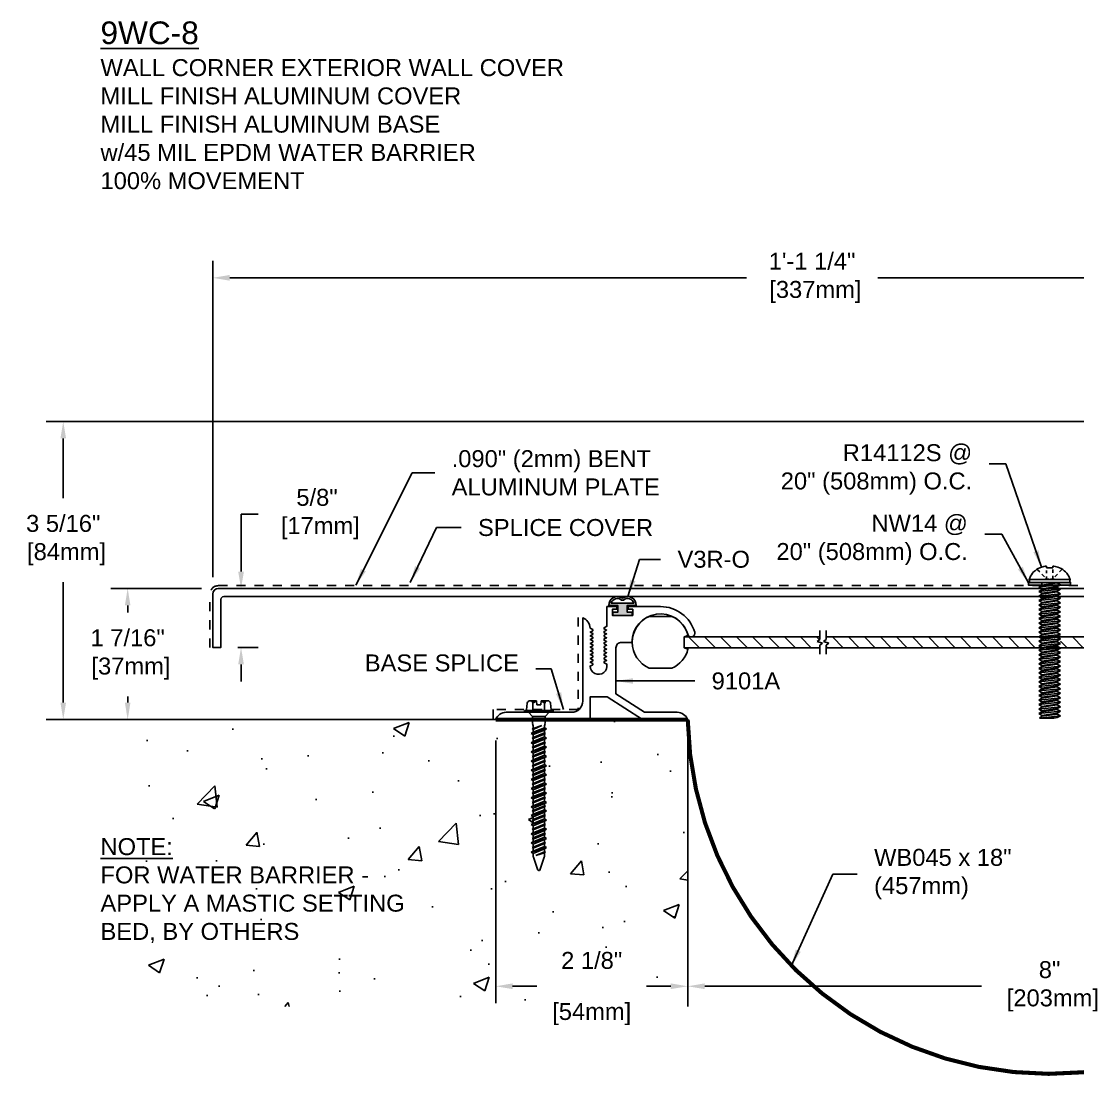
# Model space of a CAD drawing. Header units: inches. Extents: x 0.1 to 49.3, y 2.8 to 14.5.
# Drawn here: x 0.06 to 11.74, y 2.82 to 14.49 of the extents above; entities that cross this region are included whole.
import ezdxf

# ---------------------------------------------------------------- set-up
doc = ezdxf.new("R2010")
doc.units = ezdxf.units.IN
doc.header["$LTSCALE"] = 0.25
doc.header["$MEASUREMENT"] = 0
doc.linetypes.add('DASHED2', pattern=[0.375, 0.25, -0.125])
for name, color, linetype in [('ANCHORS', 4, 'Continuous'), ('CONDITIONS', 1, 'Continuous'), ('DIMENSIONS', 3, 'Continuous'), ('FILLERS', 2, 'Continuous'), ('METALS', 7, 'Continuous'), ('TEXT', 2, 'Continuous')]:
    doc.layers.add(name, color=color, linetype=linetype)
doc.styles.add('ARIAL', font='arial.ttf')
doc.dimstyles.new('ARIAL', dxfattribs={"dimtxt": 0.1875, "dimasz": 0.1875, "dimexe": 0.1875, "dimexo": 0.1875, "dimgap": 0.1875, "dimtad": 0, "dimtih": 1, "dimtoh": 1, "dimdec": 4, "dimzin": 3, "dimdsep": 46, "dimlunit": 4, "dimtxsty": 'ARIAL', "dimcen": 0.1875, "dimadec": 0, "dimazin": 0, "dimtfac": 1, "dimtdec": 4, "dimtofl": 0, "dimtmove": 0, "dimatfit": 3, "dimfxl": 0, "dimfrac": 2, "dimtolj": 1, "dimtzin": 0, "dimarcsym": 0})

# ---------------------------------------------------------------- blocks, each defined once
blk = doc.blocks.new('TH-316134')
for p, q in [((-0.097, 0.127), (-0.027, 0.127)), ((-0.023, 0.083), (-0.027, 0.127)), ((0.023, 0.083), (0.027, 0.127)), ((0.027, 0.127), (0.097, 0.127)), ((-0.157, 0.019), (0.157, 0.019)), ((-0.157, 0), (-0.157, 0.019)), ((-0.157, 0), (0.157, 0)), ((-0.135, 0.029), (-0.129, 0.1)), ((-0.115, 0), (-0.07, -0.045)), ((-0.065, 0.019), (-0.065, 0.1)), ((-0.023, 0.083), (0.023, 0.083)), ((0.064, 0.019), (0.064, 0.1)), ((0.115, 0), (0.07, -0.045)), ((0.135, 0.029), (0.129, 0.1)), ((0.157, 0.019), (0.157, 0)), ((-0.07, -0.045), (0.07, -0.045)), ((-0.07, -0.045), (-0.07, -0.112)), ((0.07, -0.045), (0.07, -0.112)), ((-0.086, -0.234), (0.086, -0.184)), ((-0.086, -0.234), (-0.062, -0.221)), ((-0.074, -0.184), (0.032, -0.147)), ((-0.074, -0.184), (-0.062, -0.177)), ((-0.074, -0.184), (-0.062, -0.19)), ((-0.069, -0.122), (-0.063, -0.148)), ((0.032, -0.147), (-0.062, -0.19)), ((-0.062, -0.177), (0.032, -0.147)), ((-0.062, -0.157), (-0.062, -0.177)), ((0.062, -0.171), (-0.062, -0.221)), ((-0.062, -0.19), (-0.062, -0.221)), ((0.062, -0.197), (-0.062, -0.247)), ((-0.062, -0.279), (0.062, -0.228)), ((0.062, -0.157), (0.062, -0.171)), ((0.086, -0.184), (0.062, -0.171)), ((0.086, -0.184), (0.062, -0.197)), ((0.062, -0.197), (0.062, -0.228)), ((0.074, -0.234), (0.062, -0.228)), ((0.069, -0.122), (0.063, -0.148)), ((-0.086, -0.234), (-0.062, -0.247)), ((-0.086, -0.336), (0.086, -0.285)), ((-0.086, -0.336), (-0.062, -0.323)), ((-0.086, -0.336), (-0.062, -0.349)), ((-0.074, -0.285), (0.074, -0.234)), ((-0.074, -0.285), (-0.062, -0.279)), ((-0.074, -0.285), (-0.062, -0.291)), ((-0.074, -0.387), (0.074, -0.336)), ((0.062, -0.241), (-0.062, -0.291)), ((-0.062, -0.247), (-0.062, -0.279)), ((0.062, -0.272), (-0.062, -0.323)), ((-0.062, -0.291), (-0.062, -0.323)), ((0.062, -0.298), (-0.062, -0.349)), ((-0.062, -0.381), (0.062, -0.33)), ((0.062, -0.342), (-0.062, -0.393)), ((-0.062, -0.349), (-0.062, -0.381)), ((0.074, -0.234), (0.062, -0.241)), ((0.062, -0.241), (0.062, -0.272)), ((0.086, -0.285), (0.062, -0.272)), ((0.086, -0.285), (0.062, -0.298)), ((0.062, -0.298), (0.062, -0.33)), ((0.074, -0.336), (0.062, -0.33)), ((0.074, -0.336), (0.062, -0.342)), ((0.062, -0.342), (0.062, -0.374)), ((-0.086, -0.437), (0.086, -0.387)), ((-0.086, -0.437), (-0.062, -0.425)), ((-0.086, -0.437), (-0.062, -0.45)), ((-0.074, -0.387), (-0.062, -0.381)), ((-0.074, -0.387), (-0.062, -0.393)), ((-0.074, -0.488), (0.074, -0.437)), ((0.062, -0.374), (-0.062, -0.425)), ((-0.062, -0.393), (-0.062, -0.425)), ((0.062, -0.4), (-0.062, -0.45)), ((-0.062, -0.482), (0.062, -0.431)), ((0.062, -0.444), (-0.062, -0.494)), ((-0.062, -0.45), (-0.062, -0.482)), ((0.086, -0.387), (0.062, -0.374)), ((0.086, -0.387), (0.062, -0.4)), ((0.062, -0.4), (0.062, -0.431)), ((0.074, -0.437), (0.062, -0.431)), ((0.074, -0.437), (0.062, -0.444)), ((0.062, -0.444), (0.062, -0.475)), ((-0.086, -0.539), (0.086, -0.488)), ((-0.086, -0.539), (-0.062, -0.526)), ((-0.086, -0.539), (-0.062, -0.552)), ((-0.074, -0.488), (-0.062, -0.482)), ((-0.074, -0.488), (-0.062, -0.494)), ((-0.074, -0.59), (0.074, -0.539)), ((-0.074, -0.59), (-0.062, -0.584)), ((0.062, -0.475), (-0.062, -0.526)), ((-0.062, -0.494), (-0.062, -0.526)), ((0.062, -0.501), (-0.062, -0.552)), ((-0.062, -0.584), (0.062, -0.533)), ((0.062, -0.545), (-0.062, -0.596)), ((-0.062, -0.552), (-0.062, -0.584)), ((0.062, -0.577), (-0.062, -0.628)), ((0.086, -0.488), (0.062, -0.475)), ((0.086, -0.488), (0.062, -0.501)), ((0.062, -0.501), (0.062, -0.533)), ((0.074, -0.539), (0.062, -0.533)), ((0.074, -0.539), (0.062, -0.545)), ((0.062, -0.545), (0.062, -0.577)), ((0.086, -0.59), (0.062, -0.577)), ((-0.086, -0.641), (0.086, -0.59)), ((-0.086, -0.641), (-0.062, -0.628)), ((-0.086, -0.641), (-0.062, -0.654)), ((-0.086, -0.742), (0.086, -0.691)), ((-0.074, -0.59), (-0.062, -0.596)), ((-0.074, -0.691), (0.074, -0.641)), ((-0.074, -0.691), (-0.062, -0.685)), ((-0.074, -0.691), (-0.062, -0.698)), ((-0.062, -0.596), (-0.062, -0.628)), ((0.062, -0.603), (-0.062, -0.654)), ((-0.062, -0.685), (0.062, -0.634)), ((0.062, -0.647), (-0.062, -0.698)), ((-0.062, -0.654), (-0.062, -0.685)), ((0.062, -0.678), (-0.062, -0.729)), ((-0.062, -0.698), (-0.062, -0.729)), ((0.086, -0.59), (0.062, -0.603)), ((0.062, -0.603), (0.062, -0.634)), ((0.074, -0.641), (0.062, -0.634)), ((0.074, -0.641), (0.062, -0.647)), ((0.062, -0.647), (0.062, -0.678)), ((0.086, -0.691), (0.062, -0.678)), ((0.086, -0.691), (0.062, -0.704)), ((-0.086, -0.742), (-0.062, -0.729)), ((-0.086, -0.742), (-0.062, -0.755)), ((-0.086, -0.844), (0.086, -0.793)), ((-0.074, -0.793), (0.074, -0.742)), ((-0.074, -0.793), (-0.062, -0.787)), ((-0.074, -0.793), (-0.062, -0.799)), ((0.062, -0.704), (-0.062, -0.755)), ((-0.062, -0.787), (0.062, -0.736)), ((0.062, -0.748), (-0.062, -0.799)), ((-0.062, -0.755), (-0.062, -0.787)), ((0.062, -0.78), (-0.062, -0.831)), ((-0.062, -0.799), (-0.062, -0.831)), ((0.062, -0.806), (-0.062, -0.857)), ((0.062, -0.704), (0.062, -0.736)), ((0.074, -0.742), (0.062, -0.736)), ((0.074, -0.742), (0.062, -0.748)), ((0.062, -0.748), (0.062, -0.78)), ((0.086, -0.793), (0.062, -0.78)), ((0.086, -0.793), (0.062, -0.806)), ((0.062, -0.806), (0.062, -0.838)), ((-0.086, -0.844), (-0.062, -0.831)), ((-0.086, -0.844), (-0.062, -0.857)), ((-0.086, -0.945), (0.086, -0.895)), ((-0.086, -0.945), (-0.062, -0.932)), ((-0.074, -0.895), (0.074, -0.844)), ((-0.074, -0.895), (-0.062, -0.888)), ((-0.074, -0.895), (-0.062, -0.901)), ((-0.062, -0.888), (0.062, -0.838)), ((0.062, -0.85), (-0.062, -0.901)), ((-0.062, -0.857), (-0.062, -0.888)), ((0.062, -0.882), (-0.062, -0.932)), ((-0.062, -0.901), (-0.062, -0.932)), ((0.062, -0.907), (-0.062, -0.958)), ((0.074, -0.844), (0.062, -0.838)), ((0.074, -0.844), (0.062, -0.85)), ((0.062, -0.85), (0.062, -0.882)), ((0.086, -0.895), (0.062, -0.882)), ((0.086, -0.895), (0.062, -0.907)), ((0.062, -0.907), (0.062, -0.939)), ((-0.086, -0.945), (-0.062, -0.958)), ((-0.086, -1.047), (0.086, -0.996)), ((-0.086, -1.047), (-0.062, -1.034)), ((-0.086, -1.047), (-0.062, -1.06)), ((-0.074, -0.996), (0.074, -0.945)), ((-0.074, -0.996), (-0.062, -0.99)), ((-0.074, -0.996), (-0.062, -1.002)), ((-0.074, -1.09), (0.074, -1.039)), ((-0.062, -0.99), (0.062, -0.939)), ((0.062, -0.951), (-0.062, -1.002)), ((-0.062, -0.958), (-0.062, -0.99)), ((0.062, -0.983), (-0.062, -1.034)), ((-0.062, -1.002), (-0.062, -1.034)), ((0.062, -1.009), (-0.062, -1.06)), ((-0.062, -1.084), (0.062, -1.033)), ((0.062, -1.045), (-0.062, -1.096)), ((0.074, -0.945), (0.062, -0.939)), ((0.074, -0.945), (0.062, -0.951)), ((0.062, -0.951), (0.062, -0.983)), ((0.086, -0.996), (0.062, -0.983)), ((0.086, -0.996), (0.062, -1.009)), ((0.062, -1.001), (0.062, -1.033)), ((0.074, -1.039), (0.062, -1.033)), ((0.074, -1.039), (0.062, -1.045)), ((0.062, -1.045), (0.062, -1.077)), ((-0.086, -1.141), (0.086, -1.09)), ((-0.086, -1.141), (-0.062, -1.128)), ((-0.086, -1.141), (-0.062, -1.154)), ((-0.074, -1.09), (-0.062, -1.084)), ((-0.074, -1.09), (-0.062, -1.096)), ((-0.074, -1.191), (0.074, -1.141)), ((-0.062, -1.052), (-0.062, -1.084)), ((0.062, -1.077), (-0.062, -1.128)), ((-0.062, -1.096), (-0.062, -1.128)), ((0.062, -1.103), (-0.062, -1.154)), ((-0.062, -1.185), (0.062, -1.134)), ((0.062, -1.147), (-0.062, -1.198)), ((-0.062, -1.154), (-0.062, -1.185)), ((0.086, -1.09), (0.062, -1.077)), ((0.086, -1.09), (0.062, -1.103)), ((0.062, -1.103), (0.062, -1.134)), ((0.074, -1.141), (0.062, -1.134)), ((0.074, -1.141), (0.062, -1.147)), ((0.062, -1.147), (0.062, -1.178)), ((-0.086, -1.242), (0.086, -1.191)), ((-0.086, -1.242), (-0.062, -1.229)), ((-0.086, -1.242), (-0.062, -1.255)), ((-0.074, -1.191), (-0.062, -1.185)), ((-0.074, -1.191), (-0.062, -1.198)), ((-0.074, -1.293), (0.074, -1.242)), ((0.062, -1.178), (-0.062, -1.229)), ((-0.062, -1.198), (-0.062, -1.229)), ((0.062, -1.204), (-0.062, -1.255)), ((-0.062, -1.287), (0.062, -1.236)), ((0.062, -1.248), (-0.062, -1.299)), ((-0.062, -1.255), (-0.062, -1.287)), ((0.062, -1.28), (-0.062, -1.331)), ((0.086, -1.191), (0.062, -1.178)), ((0.086, -1.191), (0.062, -1.204)), ((0.062, -1.204), (0.062, -1.236)), ((0.074, -1.242), (0.062, -1.236)), ((0.074, -1.242), (0.062, -1.248)), ((0.062, -1.248), (0.062, -1.28)), ((0.086, -1.293), (0.062, -1.28)), ((-0.086, -1.344), (0.086, -1.293)), ((-0.086, -1.344), (-0.062, -1.331)), ((-0.086, -1.344), (-0.062, -1.357)), ((-0.086, -1.445), (0.086, -1.395)), ((-0.074, -1.293), (-0.062, -1.287)), ((-0.074, -1.293), (-0.062, -1.299)), ((-0.074, -1.395), (0.074, -1.344)), ((-0.074, -1.395), (-0.062, -1.388)), ((-0.074, -1.395), (-0.062, -1.401)), ((-0.062, -1.299), (-0.062, -1.331)), ((0.062, -1.306), (-0.062, -1.357)), ((-0.062, -1.388), (0.062, -1.338)), ((0.062, -1.35), (-0.062, -1.401)), ((-0.062, -1.357), (-0.062, -1.388)), ((0.062, -1.382), (-0.062, -1.432)), ((-0.062, -1.401), (-0.062, -1.432)), ((0.086, -1.293), (0.062, -1.306)), ((0.062, -1.306), (0.062, -1.338)), ((0.074, -1.344), (0.062, -1.338)), ((0.074, -1.344), (0.062, -1.35)), ((0.062, -1.35), (0.062, -1.382)), ((0.086, -1.395), (0.062, -1.382)), ((0.086, -1.395), (0.062, -1.407)), ((-0.086, -1.445), (-0.062, -1.432)), ((-0.086, -1.445), (-0.062, -1.458)), ((-0.086, -1.547), (0.086, -1.496)), ((-0.074, -1.496), (0.074, -1.445)), ((-0.074, -1.496), (-0.062, -1.49)), ((-0.074, -1.496), (-0.062, -1.502)), ((0.062, -1.407), (-0.062, -1.458)), ((-0.062, -1.49), (0.062, -1.439)), ((0.062, -1.451), (-0.062, -1.502)), ((-0.062, -1.458), (-0.062, -1.49)), ((0.062, -1.483), (-0.062, -1.534)), ((-0.062, -1.502), (-0.062, -1.534)), ((0.062, -1.509), (-0.062, -1.56)), ((0.062, -1.407), (0.062, -1.439)), ((0.074, -1.445), (0.062, -1.439)), ((0.074, -1.445), (0.062, -1.451)), ((0.062, -1.451), (0.062, -1.483)), ((0.086, -1.496), (0.062, -1.483)), ((0.086, -1.496), (0.062, -1.509)), ((0.062, -1.509), (0.062, -1.541)), ((-0.086, -1.547), (-0.062, -1.534)), ((-0.086, -1.547), (-0.062, -1.56)), ((-0.062, -1.56), (-0.062, -1.586)), ((-0.06, -1.601), (-0.01, -1.744)), ((-0.034, -1.584), (0.062, -1.541)), ((-0.034, -1.584), (0.074, -1.547)), ((0.062, -1.553), (-0.034, -1.584)), ((0.06, -1.601), (0.01, -1.744)), ((0.074, -1.547), (0.062, -1.541)), ((0.074, -1.547), (0.062, -1.553)), ((0.062, -1.553), (0.062, -1.586))]:
    blk.add_line(p, q)
for centre, radius, start, end in [((-0.097, 0.095), 0.0327, 9.285, 170.715), ((0, 0.038), 0.0896, 107.4215, 136.0407), ((0, 0.038), 0.0896, 43.9593, 72.5785), ((0.097, 0.095), 0.0327, 9.285, 170.715), ((-0.146, 0.03), 0.0112, 270, 355), ((0.146, 0.03), 0.0112, 185, 270), ((-0.023, -0.112), 0.0465, 180, 191.9357), ((0.023, -0.112), 0.0465, 348.0643, 0), ((-0.109, -0.157), 0.0465, 0, 11.9357), ((0.109, -0.157), 0.0465, 168.0643, 180), ((-0.016, -1.586), 0.0465, 180, 199.3058), ((0.016, -1.586), 0.0465, 340.6942, 0), ((0, -1.739), 0.0106, 204.1001, 335.8999)]:
    blk.add_arc(centre, radius, start, end)
blk = doc.blocks.new('TH316134')
blk.add_blockref('TH-316134', (0, 0))
blk = doc.blocks.new('*D3')
at = {"layer": 'Defpoints', "color": 0}
for p in [(2.242, 8.215), (1.239, 6.765), (1.554, 6.765)]:
    blk.add_point(p, dxfattribs=at)
at = {"layer": 'DIMENSIONS', "color": 0, "lineweight": -2}
for p, q in [((2.054, 8.215), (1.052, 8.215)), ((1.239, 8.027), (1.239, 7.95)), ((1.239, 6.952), (1.239, 7.019)), ((1.367, 6.765), (1.052, 6.765))]:
    blk.add_line(p, q, dxfattribs=at)
at = {"layer": 'DIMENSIONS', "color": 0}
for points in [[(1.208, 8.027), (1.27, 8.027), (1.239, 8.215)], [(1.208, 6.952), (1.27, 6.952), (1.239, 6.765)]]:
    blk.add_solid(points, dxfattribs=at)
at = {"layer": 'DIMENSIONS', "color": 0, "insert": (1.239, 7.485), "char_height": 0.1875, "attachment_point": 5, "style": 'ARIAL'}
blk.add_mtext('\\A1;1 7/16"\\P [37mm]', dxfattribs=at)
blk = doc.blocks.new('*D4')
at = {"layer": 'Defpoints', "color": 0}
for p in [(5.307, 6.72), (7.429, 3.815), (7.429, 3.547)]:
    blk.add_point(p, dxfattribs=at)
at = {"layer": 'DIMENSIONS', "color": 0, "lineweight": -2}
for p, q in [((5.307, 6.532), (5.307, 3.628)), ((7.429, 3.734), (7.429, 4.003)), ((5.494, 3.815), (5.761, 3.815)), ((7.242, 3.815), (6.975, 3.815))]:
    blk.add_line(p, q, dxfattribs=at)
at = {"layer": 'DIMENSIONS', "color": 0}
for points in [[(5.494, 3.847), (5.494, 3.784), (5.307, 3.815)], [(7.242, 3.847), (7.242, 3.784), (7.429, 3.815)]]:
    blk.add_solid(points, dxfattribs=at)
at = {"layer": 'DIMENSIONS', "color": 0, "char_height": 0.1875, "attachment_point": 5, "style": 'ARIAL'}
for s, insert in [('\\A1;2 1/8"', (6.368, 4.1)), ('\\A1;[54mm]', (6.368, 3.508))]:
    blk.add_mtext(s, dxfattribs=dict(at, insert=insert))
blk = doc.blocks.new('*D5')
at = {"layer": 'Defpoints', "color": 0}
for p in [(2.242, 8.215), (2.269, 7.562), (2.492, 7.562)]:
    blk.add_point(p, dxfattribs=at)
at = {"layer": 'DIMENSIONS', "color": 0, "lineweight": -2}
for p, q in [((2.492, 8.402), (2.492, 9.038)), ((2.492, 9.038), (2.68, 9.038)), ((2.429, 8.215), (2.68, 8.215)), ((2.457, 7.562), (2.68, 7.562)), ((2.492, 7.375), (2.492, 7.187))]:
    blk.add_line(p, q, dxfattribs=at)
at = {"layer": 'DIMENSIONS', "color": 0}
for points in [[(2.461, 8.402), (2.524, 8.402), (2.492, 8.215)], [(2.461, 7.375), (2.524, 7.375), (2.492, 7.562)]]:
    blk.add_solid(points, dxfattribs=at)
at = {"layer": 'DIMENSIONS', "color": 0, "insert": (3.332, 9.038), "char_height": 0.1875, "attachment_point": 5, "style": 'ARIAL'}
blk.add_mtext('\\A1;5/8"\\P [17mm]', dxfattribs=at)
blk = doc.blocks.new('*D6')
at = {"layer": 'Defpoints', "color": 0}
for p in [(15.429, 3.815), (7.429, 3.547), (15.429, 3.547)]:
    blk.add_point(p, dxfattribs=at)
at = {"layer": 'DIMENSIONS', "color": 0, "lineweight": -2}
for p, q in [((7.429, 3.734), (7.429, 4.003)), ((15.429, 3.734), (15.429, 4.003)), ((7.617, 3.815), (10.677, 3.815)), ((15.242, 3.815), (12.182, 3.815))]:
    blk.add_line(p, q, dxfattribs=at)
at = {"layer": 'DIMENSIONS', "color": 0}
for points in [[(7.617, 3.847), (7.617, 3.784), (7.429, 3.815)], [(15.242, 3.847), (15.242, 3.784), (15.429, 3.815)]]:
    blk.add_solid(points, dxfattribs=at)
at = {"layer": 'DIMENSIONS', "color": 0, "insert": (11.429, 3.815), "char_height": 0.1875, "attachment_point": 5, "style": 'ARIAL'}
blk.add_mtext('\\A1;8"\\P [203mm]', dxfattribs=at)
blk = doc.blocks.new('*D7')
at = {"layer": 'Defpoints', "color": 0}
for p in [(15.429, 11.72), (15.429, 11.65), (2.179, 8.152)]:
    blk.add_point(p, dxfattribs=at)
at = {"layer": 'DIMENSIONS', "color": 0, "lineweight": -2}
for p, q in [((2.179, 8.34), (2.179, 11.838)), ((2.367, 11.65), (8.079, 11.65)), ((15.242, 11.65), (9.529, 11.65)), ((15.429, 11.532), (15.429, 11.463))]:
    blk.add_line(p, q, dxfattribs=at)
at = {"layer": 'DIMENSIONS', "color": 0}
for points in [[(2.367, 11.682), (2.367, 11.619), (2.179, 11.65)], [(15.242, 11.682), (15.242, 11.619), (15.429, 11.65)]]:
    blk.add_solid(points, dxfattribs=at)
at = {"layer": 'DIMENSIONS', "color": 0, "insert": (8.804, 11.65), "char_height": 0.1875, "attachment_point": 5, "style": 'ARIAL'}
blk.add_mtext('\\A1;1\'-1 1/4"\\P [337mm]', dxfattribs=at)
blk = doc.blocks.new('9101a')
blk.add_lwpolyline([(-0.925, 0.836), (-0.897, 0.822), (-0.925, 0.807), (-0.925, 0.795), (-0.897, 0.78), (-0.925, 0.766), (-0.925, 0.753), (-0.897, 0.739), (-0.925, 0.724), (-0.925, 0.711), (-0.897, 0.697), (-0.925, 0.682), (-0.925, 0.67), (-0.897, 0.655), (-0.925, 0.641), (-0.925, 0.628), (-0.895, 0.613, -1.093785), (-1.08, 0.591), (-1.049, 0.607), (-1.049, 0.62), (-1.077, 0.634), (-1.049, 0.649), (-1.049, 0.661), (-1.077, 0.676), (-1.049, 0.691), (-1.049, 0.703), (-1.077, 0.718), (-1.049, 0.732), (-1.049, 0.745), (-1.077, 0.759), (-1.049, 0.774), (-1.049, 0.786), (-1.077, 0.801), (-1.049, 0.816), (-1.049, 0.828), (-1.077, 0.843), (-1.049, 0.857), (-1.049, 0.87), (-1.077, 0.884), (-1.049, 0.899), (-1.049, 0.911), (-1.077, 0.926), (-1.049, 0.941), (-1.049, 0.953), (-1.077, 0.968), (-1.049, 0.982), (-1.049, 0.995), (-1.08, 1.011, 0.304337), (-1.16, 1.125), (-1.16, 0.205, -0.414214), (-1.285, 0.08), (-2.006, 0.08, 0.310805), (-2.123, 0), (-1.08, 0), (-1.08, 0.25), (-0.89, 0.25), (-0.5, 0), (0, 0, 0.306943), (-0.115, 0.08), (-0.477, 0.08), (-0.793, 0.283), (-0.793, 0.792, -0.414214), (-0.731, 0.854), (-0.616, 0.854, -0.865696), (0.001, 0.944, 1), (0.078, 0.966, 0.330951), (-0.301, 1.25), (-0.658, 1.25), (-0.658, 1.22), (-0.608, 1.22), (-0.608, 1.152), (-0.833, 1.152), (-0.833, 1.22), (-0.783, 1.22), (-0.783, 1.25), (-0.893, 1.25), (-0.893, 1.032), (-0.925, 1.016), (-0.925, 1.003), (-0.897, 0.989), (-0.925, 0.974), (-0.925, 0.961), (-0.897, 0.947), (-0.925, 0.932), (-0.925, 0.92), (-0.897, 0.905), (-0.925, 0.891), (-0.925, 0.878), (-0.897, 0.864), (-0.925, 0.849)], format="xyb", close=True)
blk = doc.blocks.new('*D8')
at = {"layer": 'Defpoints', "color": 0}
for p in [(0.527, 10.062), (15.339, 10.062), (1.622, 6.765)]:
    blk.add_point(p, dxfattribs=at)
at = {"layer": 'DIMENSIONS', "color": 0, "lineweight": -2}
for p, q in [((15.152, 10.062), (0.339, 10.062)), ((0.527, 9.875), (0.527, 9.215)), ((0.527, 6.952), (0.527, 8.284)), ((1.434, 6.765), (0.339, 6.765))]:
    blk.add_line(p, q, dxfattribs=at)
at = {"layer": 'DIMENSIONS', "color": 0}
for points in [[(0.496, 9.875), (0.558, 9.875), (0.527, 10.062)], [(0.496, 6.952), (0.558, 6.952), (0.527, 6.765)]]:
    blk.add_solid(points, dxfattribs=at)
at = {"layer": 'DIMENSIONS', "color": 0, "insert": (0.527, 8.75), "char_height": 0.1875, "attachment_point": 5, "style": 'ARIAL'}
blk.add_mtext('\\A1;3 5/16"\\P [84mm]', dxfattribs=at)
blk = doc.blocks.new('SBL12-MOD')
h = blk.add_hatch()
h.set_pattern_fill('ANSI31', color=256, angle=90, style=0)
h.set_pattern_definition([(135, (-1.5, -2e-14), (-0.0883883, -0.0883883), [])])
h.paths.add_polyline_path([(11.783, 7.913), (11.694, 8.001), (11.372, 7.679), (10.053, 7.679), (10.04, 7.666), (10.05, 7.655), (10.04, 7.645), (10.05, 7.634), (10.04, 7.624), (10.05, 7.614), (10.04, 7.603), (10.05, 7.593), (10.04, 7.583), (10.05, 7.572), (10.04, 7.562), (10.043, 7.559), (11.429, 7.559)])
h.paths.add_polyline_path([(9.818, 7.639), (9.808, 7.65), (9.818, 7.66), (9.808, 7.671), (9.817, 7.679), (7.46, 7.679), (7.46, 7.649), (7.431, 7.63), (7.489, 7.608), (7.46, 7.589), (7.46, 7.559), (9.816, 7.559), (9.808, 7.567), (9.818, 7.577), (9.808, 7.588), (9.818, 7.598), (9.808, 7.608), (9.818, 7.619), (9.808, 7.629)])
h.paths.add_polyline_path([(7.361, 7.63), (7.39, 7.649), (7.39, 7.679), (5.891, 7.679), (5.891, 7.559), (7.39, 7.559), (7.39, 7.589), (7.419, 7.608)])
for p, q in [((11.372, 7.679), (11.694, 8.001)), ((11.783, 7.913), (11.694, 8.001)), ((11.429, 7.559), (11.783, 7.913)), ((7.39, 7.749), (7.39, 7.649)), ((7.46, 7.749), (7.46, 7.649)), ((7.39, 7.649), (7.361, 7.63)), ((7.419, 7.608), (7.361, 7.63)), ((7.39, 7.589), (7.419, 7.608)), ((7.46, 7.649), (7.431, 7.63)), ((7.489, 7.608), (7.431, 7.63)), ((7.46, 7.679), (11.372, 7.679)), ((7.46, 7.589), (7.489, 7.608)), ((7.39, 7.589), (7.39, 7.489)), ((7.46, 7.589), (7.46, 7.489)), ((11.429, 7.559), (7.46, 7.559))]:
    blk.add_line(p, q)
blk.add_lwpolyline([(11.313, 7.679, -0.206364), (11.305, 7.926), (11.482, 8.103, -0.654654), (11.887, 7.698), (11.71, 7.521, -0.233897), (11.434, 7.545), (11.793, 7.905), (11.688, 8.01), (11.358, 7.679)], format="xyb")
blk.add_lwpolyline([(5.932, 7.694, 0.233897), (5.754, 7.906), (5.504, 7.906, 0.654654), (5.504, 7.333), (5.754, 7.333, 0.233897), (5.932, 7.545), (5.891, 7.559), (5.891, 7.679)], format="xyb", close=True)
for points in [[(5.891, 7.679), (7.39, 7.679)], [(7.39, 7.559), (5.891, 7.559)]]:
    blk.add_lwpolyline(points)
blk = doc.blocks.new('V3R')
h = blk.add_hatch(color=256)
h.paths.add_polyline_path([(16.202, 8.027), (16.3, 8.027, 0.622111), (16.159, 8.11, -0.142696), (16.141, 8.11, 0.622111), (16, 8.027), (16.097, 8.027), (16.097, 7.952), (16.042, 7.952), (16.042, 7.917), (16.257, 7.917), (16.257, 7.952), (16.202, 7.952)])
h.paths.add_polyline_path([(16.025, 8.052, -0.564406), (16.139, 8.086, 0.17356), (16.16, 8.086, -0.564406), (16.275, 8.052)], flags=16)
for points in [[(16.257, 7.917), (16.042, 7.917), (16.042, 7.952), (16.097, 7.952), (16.097, 8.027), (16, 8.027, -0.622111), (16.141, 8.11, 0.142696), (16.159, 8.11, -0.622111), (16.3, 8.027), (16.202, 8.027), (16.202, 7.952), (16.257, 7.952)], [(16.139, 8.086, 0.17356), (16.16, 8.086, -0.564406), (16.275, 8.052), (16.025, 8.052, -0.564406)]]:
    blk.add_lwpolyline(points, format="xyb", close=True)
blk = doc.blocks.new('R14112')
for p, q in [((-0.109, 0.116), (-0.133, 0.141)), ((-0.034, 0.161), (-0.034, 0.182)), ((-0.034, 0.161), (0.034, 0.161)), ((-0.034, 0.103), (-0.034, 0.131)), ((0.034, 0.161), (0.034, 0.182)), ((0.034, 0.106), (0.034, 0.142)), ((0.109, 0.116), (0.133, 0.141)), ((-0.226, 0.031), (0.226, 0.031)), ((-0.226, 0.031), (-0.22, 0)), ((-0.22, 0), (0.22, 0)), ((-0.057, 0.062), (-0.086, 0.092)), ((-0.085, 0), (-0.085, -0.03)), ((-0.034, 0.038), (-0.042, 0.046)), ((-0.034, 0.038), (-0.034, 0.065)), ((-0.034, 0.038), (-0.01, 0.038)), ((0.01, 0.038), (0.034, 0.038)), ((0.034, 0.038), (0.034, 0.073)), ((0.034, 0.038), (0.042, 0.046)), ((0.057, 0.062), (0.086, 0.092)), ((0.085, 0), (0.085, -0.005)), ((0.226, 0.031), (0.22, 0)), ((-0.119, -0.05), (0.119, -0.025)), ((-0.119, -0.05), (-0.085, -0.03)), ((-0.119, -0.05), (-0.085, -0.07)), ((-0.119, -0.1), (0.119, -0.075)), ((-0.119, -0.1), (-0.085, -0.08)), ((-0.119, -0.1), (-0.085, -0.12)), ((-0.085, -0.03), (0.085, -0.005)), ((-0.085, -0.07), (0.085, -0.045)), ((-0.085, -0.08), (0.085, -0.055)), ((-0.085, -0.07), (-0.085, -0.08)), ((-0.085, -0.12), (0.085, -0.095)), ((-0.085, -0.13), (0.085, -0.105)), ((0.119, -0.025), (0.085, -0.005)), ((0.119, -0.025), (0.085, -0.045)), ((0.085, -0.045), (0.085, -0.055)), ((0.119, -0.075), (0.085, -0.055)), ((0.119, -0.075), (0.085, -0.095)), ((0.085, -0.095), (0.085, -0.105)), ((0.119, -0.125), (0.085, -0.105)), ((-0.119, -0.15), (0.119, -0.125)), ((-0.119, -0.15), (-0.085, -0.13)), ((-0.119, -0.15), (-0.085, -0.17)), ((-0.119, -0.2), (0.119, -0.175)), ((-0.119, -0.2), (-0.085, -0.18)), ((-0.119, -0.2), (-0.085, -0.22)), ((-0.119, -0.25), (0.119, -0.225)), ((-0.119, -0.25), (-0.085, -0.23)), ((-0.085, -0.12), (-0.085, -0.13)), ((-0.085, -0.17), (0.085, -0.145)), ((-0.085, -0.18), (0.085, -0.155)), ((-0.085, -0.17), (-0.085, -0.18)), ((-0.085, -0.22), (0.085, -0.195)), ((-0.085, -0.23), (0.085, -0.205)), ((-0.085, -0.22), (-0.085, -0.23)), ((0.119, -0.125), (0.085, -0.145)), ((0.085, -0.145), (0.085, -0.155)), ((0.119, -0.175), (0.085, -0.155)), ((0.119, -0.175), (0.085, -0.195)), ((0.085, -0.195), (0.085, -0.205)), ((0.119, -0.225), (0.085, -0.205)), ((0.119, -0.225), (0.085, -0.245)), ((-0.119, -0.25), (-0.085, -0.27)), ((-0.119, -0.3), (0.119, -0.275)), ((-0.119, -0.3), (-0.085, -0.28)), ((-0.119, -0.3), (-0.085, -0.32)), ((-0.119, -0.35), (0.119, -0.325)), ((-0.119, -0.35), (-0.085, -0.33)), ((-0.119, -0.35), (-0.085, -0.37)), ((-0.085, -0.27), (0.085, -0.245)), ((-0.085, -0.28), (0.085, -0.255)), ((-0.085, -0.27), (-0.085, -0.28)), ((-0.085, -0.32), (0.085, -0.295)), ((-0.085, -0.33), (0.085, -0.305)), ((-0.085, -0.32), (-0.085, -0.33)), ((-0.085, -0.37), (0.085, -0.345)), ((0.085, -0.245), (0.085, -0.255)), ((0.119, -0.275), (0.085, -0.255)), ((0.119, -0.275), (0.085, -0.295)), ((0.085, -0.295), (0.085, -0.305)), ((0.119, -0.325), (0.085, -0.305)), ((0.119, -0.325), (0.085, -0.345)), ((0.085, -0.345), (0.085, -0.355)), ((-0.119, -0.4), (0.119, -0.375)), ((-0.119, -0.4), (-0.085, -0.38)), ((-0.119, -0.4), (-0.085, -0.42)), ((-0.119, -0.45), (0.119, -0.425)), ((-0.119, -0.45), (-0.085, -0.43)), ((-0.119, -0.45), (-0.085, -0.47)), ((-0.085, -0.38), (0.085, -0.355)), ((-0.085, -0.37), (-0.085, -0.38)), ((-0.085, -0.42), (0.085, -0.395)), ((-0.085, -0.43), (0.085, -0.405)), ((-0.085, -0.42), (-0.085, -0.43)), ((-0.085, -0.47), (0.085, -0.445)), ((-0.085, -0.48), (0.085, -0.455)), ((0.119, -0.375), (0.085, -0.355)), ((0.119, -0.375), (0.085, -0.395)), ((0.085, -0.395), (0.085, -0.405)), ((0.119, -0.425), (0.085, -0.405)), ((0.119, -0.425), (0.085, -0.445)), ((0.085, -0.445), (0.085, -0.455)), ((0.119, -0.475), (0.085, -0.455)), ((-0.119, -0.5), (0.119, -0.475)), ((-0.119, -0.5), (-0.085, -0.48)), ((-0.119, -0.5), (-0.085, -0.52)), ((-0.119, -0.55), (0.119, -0.525)), ((-0.119, -0.55), (-0.085, -0.53)), ((-0.119, -0.55), (-0.085, -0.57)), ((-0.119, -0.6), (0.119, -0.575)), ((-0.119, -0.6), (-0.085, -0.58)), ((-0.085, -0.47), (-0.085, -0.48)), ((-0.085, -0.52), (0.085, -0.495)), ((-0.085, -0.53), (0.085, -0.505)), ((-0.085, -0.52), (-0.085, -0.53)), ((-0.085, -0.57), (0.085, -0.545)), ((-0.085, -0.58), (0.085, -0.555)), ((-0.085, -0.57), (-0.085, -0.58)), ((0.119, -0.475), (0.085, -0.495)), ((0.085, -0.495), (0.085, -0.505)), ((0.119, -0.525), (0.085, -0.505)), ((0.119, -0.525), (0.085, -0.545)), ((0.085, -0.545), (0.085, -0.555)), ((0.119, -0.575), (0.085, -0.555)), ((0.119, -0.575), (0.085, -0.595)), ((-0.119, -0.6), (-0.085, -0.62)), ((-0.119, -0.65), (0.119, -0.625)), ((-0.119, -0.65), (-0.085, -0.63)), ((-0.119, -0.65), (-0.085, -0.67)), ((-0.119, -0.7), (0.119, -0.675)), ((-0.119, -0.7), (-0.085, -0.68)), ((-0.119, -0.7), (-0.085, -0.72)), ((-0.085, -0.62), (0.085, -0.595)), ((-0.085, -0.63), (0.085, -0.605)), ((-0.085, -0.62), (-0.085, -0.63)), ((-0.085, -0.67), (0.085, -0.645)), ((-0.085, -0.68), (0.085, -0.655)), ((-0.085, -0.67), (-0.085, -0.68)), ((-0.085, -0.72), (0.085, -0.695)), ((0.085, -0.595), (0.085, -0.605)), ((0.119, -0.625), (0.085, -0.605)), ((0.119, -0.625), (0.085, -0.645)), ((0.085, -0.645), (0.085, -0.655)), ((0.119, -0.675), (0.085, -0.655)), ((0.119, -0.675), (0.085, -0.695)), ((0.085, -0.695), (0.085, -0.705)), ((-0.119, -0.75), (0.119, -0.725)), ((-0.119, -0.75), (-0.085, -0.73)), ((-0.119, -0.75), (-0.085, -0.77)), ((-0.119, -0.8), (0.119, -0.775)), ((-0.119, -0.8), (-0.085, -0.78)), ((-0.119, -0.8), (-0.085, -0.82)), ((-0.085, -0.73), (0.085, -0.705)), ((-0.085, -0.72), (-0.085, -0.73)), ((-0.085, -0.77), (0.085, -0.745)), ((-0.085, -0.78), (0.085, -0.755)), ((-0.085, -0.77), (-0.085, -0.78)), ((-0.085, -0.82), (0.085, -0.795)), ((-0.085, -0.83), (0.085, -0.805)), ((0.119, -0.725), (0.085, -0.705)), ((0.119, -0.725), (0.085, -0.745)), ((0.085, -0.745), (0.085, -0.755)), ((0.119, -0.775), (0.085, -0.755)), ((0.119, -0.775), (0.085, -0.795)), ((0.085, -0.795), (0.085, -0.805)), ((0.119, -0.825), (0.085, -0.805)), ((-0.119, -0.85), (0.119, -0.825)), ((-0.119, -0.85), (-0.085, -0.83)), ((-0.119, -0.85), (-0.085, -0.87)), ((-0.119, -0.9), (0.119, -0.875)), ((-0.119, -0.9), (-0.085, -0.88)), ((-0.119, -0.9), (-0.085, -0.92)), ((-0.119, -0.95), (0.119, -0.925)), ((-0.119, -0.95), (-0.085, -0.93)), ((-0.085, -0.82), (-0.085, -0.83)), ((-0.085, -0.87), (0.085, -0.845)), ((-0.085, -0.88), (0.085, -0.855)), ((-0.085, -0.87), (-0.085, -0.88)), ((-0.085, -0.92), (0.085, -0.895)), ((-0.085, -0.93), (0.085, -0.905)), ((-0.085, -0.92), (-0.085, -0.93)), ((0.119, -0.825), (0.085, -0.845)), ((0.085, -0.845), (0.085, -0.855)), ((0.119, -0.875), (0.085, -0.855)), ((0.119, -0.875), (0.085, -0.895)), ((0.085, -0.895), (0.085, -0.905)), ((0.119, -0.925), (0.085, -0.905)), ((0.119, -0.925), (0.085, -0.945)), ((-0.119, -0.95), (-0.085, -0.97)), ((-0.119, -1), (0.119, -0.975)), ((-0.119, -1), (-0.085, -0.98)), ((-0.119, -1), (-0.085, -1.02)), ((-0.119, -1.05), (0.119, -1.025)), ((-0.119, -1.05), (-0.085, -1.03)), ((-0.119, -1.05), (-0.085, -1.07)), ((-0.085, -0.97), (0.085, -0.945)), ((-0.085, -0.98), (0.085, -0.955)), ((-0.085, -0.97), (-0.085, -0.98)), ((-0.085, -1.02), (0.085, -0.995)), ((-0.085, -1.03), (0.085, -1.005)), ((-0.085, -1.02), (-0.085, -1.03)), ((-0.085, -1.07), (0.085, -1.045)), ((0.085, -0.945), (0.085, -0.955)), ((0.119, -0.975), (0.085, -0.955)), ((0.119, -0.975), (0.085, -0.995)), ((0.085, -0.995), (0.085, -1.005)), ((0.119, -1.025), (0.085, -1.005)), ((0.119, -1.025), (0.085, -1.045)), ((0.085, -1.045), (0.085, -1.055)), ((-0.119, -1.1), (0.119, -1.075)), ((-0.119, -1.1), (-0.085, -1.08)), ((-0.119, -1.1), (-0.085, -1.12)), ((-0.119, -1.15), (0.119, -1.125)), ((-0.119, -1.15), (-0.085, -1.13)), ((-0.119, -1.15), (-0.085, -1.17)), ((-0.085, -1.08), (0.085, -1.055)), ((-0.085, -1.07), (-0.085, -1.08)), ((-0.085, -1.12), (0.085, -1.095)), ((-0.085, -1.13), (0.085, -1.105)), ((-0.085, -1.12), (-0.085, -1.13)), ((-0.085, -1.17), (0.085, -1.145)), ((-0.085, -1.18), (0.085, -1.155)), ((0.119, -1.075), (0.085, -1.055)), ((0.119, -1.075), (0.085, -1.095)), ((0.085, -1.095), (0.085, -1.105)), ((0.119, -1.125), (0.085, -1.105)), ((0.119, -1.125), (0.085, -1.145)), ((0.085, -1.145), (0.085, -1.155)), ((0.119, -1.175), (0.085, -1.155)), ((-0.119, -1.2), (0.119, -1.175)), ((-0.119, -1.2), (-0.085, -1.18)), ((-0.119, -1.2), (-0.085, -1.22)), ((-0.119, -1.25), (0.119, -1.225)), ((-0.119, -1.25), (-0.085, -1.23)), ((-0.119, -1.25), (-0.085, -1.27)), ((-0.119, -1.3), (0.119, -1.275)), ((-0.119, -1.3), (-0.085, -1.28)), ((-0.085, -1.17), (-0.085, -1.18)), ((-0.085, -1.22), (0.085, -1.195)), ((-0.085, -1.23), (0.085, -1.205)), ((-0.085, -1.22), (-0.085, -1.23)), ((-0.085, -1.27), (0.085, -1.245)), ((-0.085, -1.28), (0.085, -1.255)), ((-0.085, -1.27), (-0.085, -1.28)), ((0.119, -1.175), (0.085, -1.195)), ((0.085, -1.195), (0.085, -1.205)), ((0.119, -1.225), (0.085, -1.205)), ((0.119, -1.225), (0.085, -1.245)), ((0.085, -1.245), (0.085, -1.255)), ((0.119, -1.275), (0.085, -1.255)), ((0.119, -1.275), (0.085, -1.295)), ((-0.119, -1.3), (-0.085, -1.32)), ((-0.119, -1.35), (0.119, -1.325)), ((-0.119, -1.35), (-0.085, -1.33)), ((-0.119, -1.35), (-0.085, -1.37)), ((-0.119, -1.4), (0.119, -1.375)), ((-0.119, -1.4), (-0.085, -1.38)), ((-0.119, -1.4), (-0.085, -1.42)), ((-0.085, -1.32), (0.085, -1.295)), ((-0.085, -1.33), (0.085, -1.305)), ((-0.085, -1.32), (-0.085, -1.33)), ((-0.085, -1.37), (0.085, -1.345)), ((-0.085, -1.38), (0.085, -1.355)), ((-0.085, -1.37), (-0.085, -1.38)), ((-0.085, -1.42), (0.085, -1.395)), ((0.085, -1.295), (0.085, -1.305)), ((0.119, -1.325), (0.085, -1.305)), ((0.119, -1.325), (0.085, -1.345)), ((0.085, -1.345), (0.085, -1.355)), ((0.119, -1.375), (0.085, -1.355)), ((0.119, -1.375), (0.085, -1.395)), ((0.085, -1.395), (0.085, -1.405)), ((-0.119, -1.45), (0.119, -1.425)), ((-0.119, -1.45), (-0.085, -1.43)), ((-0.119, -1.45), (-0.085, -1.47)), ((-0.11, -1.5), (0.119, -1.475)), ((-0.11, -1.5), (-0.085, -1.48)), ((-0.11, -1.5), (0.048, -1.5)), ((-0.085, -1.43), (0.085, -1.405)), ((-0.085, -1.42), (-0.085, -1.43)), ((-0.085, -1.47), (0.085, -1.445)), ((-0.085, -1.48), (0.085, -1.455)), ((-0.085, -1.47), (-0.085, -1.48)), ((0.048, -1.5), (0.085, -1.495)), ((0.119, -1.425), (0.085, -1.405)), ((0.119, -1.425), (0.085, -1.445)), ((0.085, -1.445), (0.085, -1.455)), ((0.119, -1.475), (0.085, -1.455)), ((0.119, -1.475), (0.085, -1.495))]:
    blk.add_line(p, q)
for centre, radius, start, end in [((-0.041, -0.02), 0.192, 128.7816, 152.7282), ((-0.016, -0.051), 0.232, 108.4084, 128.7816), ((0, -0.1), 0.284, 96.8718, 108.4084), ((0, -0.1), 0.284, 71.5916, 83.1282), ((0.016, -0.051), 0.232, 51.2184, 71.5916), ((0.041, -0.02), 0.192, 27.2718, 51.2184), ((-0.08, 0), 0.149, 152.7282, 167.9922), ((0.08, 0), 0.149, 12.0078, 27.2718)]:
    blk.add_arc(centre, radius, start, end)

msp = doc.modelspace()

# ---------------------------------------------------------------- hatches: boundary and pattern name
at = {"layer": 'ANCHORS'}
msp.add_hatch(color=256, dxfattribs=at).paths.add_polyline_path([(11.19678, 8.28108), (11.19678, 8.24983), (11.66178, 8.24983), (11.66178, 8.28108)])
at = {"layer": 'CONDITIONS'}
h = msp.add_hatch(dxfattribs=at)
h.set_pattern_fill('AR-CONC', color=256, scale=0.25, style=0)
h.set_pattern_definition([(50, (0, 0.045), (1.79315, -0.15688), [0.1875, -2.0625]), (355, (0, 0.045), (-0.34688, 1.88048), [0.15, -1.65]), (100.451, (0.1494, 0.032), (1.44627, 1.7236), [0.15935, -1.75286]), (46.184, (0, 0.545), (2.6681, -0.4138), [0.28125, -3.09375]), (96.636, (0.2223, 0.5105), (2.33666, 2.4353), [0.239, -2.6293]), (351.184, (0, 0.545), (2.33665, 2.4353), [0.225, -2.475]), (21, (0.25, 0.42), (1.49227, -1.00655), [0.1875, -2.0625]), (326, (0.25, 0.42), (0.6083, 1.81288), [0.15, -1.65]), (71.451, (0.3744, 0.3361), (2.10056, 0.80633), [0.15935, -1.75286]), (37.5, (0, 0.045), (0.0304, 0.832235), [0, -1.63, 0, -1.675, 0, -1.65625]), (7.5, (0, 0.045), (0.65767, 0.98603), [0, -0.955, 0, -1.5925, 0, -0.63125]), (327.5, (-0.5575, 0.045), (1.334556, -0.056387), [0, -0.625, 0, -1.95, 0, -2.5875]), (317.5, (-0.8075, 0.045), (1.45797, 0.25026), [0, -0.8125, 0, -1.295, 0, -1.8375])])
h.paths.add_polyline_path([(7.42928, 6.76483), (5.85198, 6.76483), (5.84719, 6.74214, 0.05212645), (5.84618, 6.73253), (5.84618, 6.71916), (5.87018, 6.70623), (5.84618, 6.69331), (5.84618, 6.66161), (5.85763, 6.65545), (5.84618, 6.64929), (5.84618, 6.61759), (5.87018, 6.60467), (5.84618, 6.59175), (5.84618, 6.56005), (5.85763, 6.55389), (5.84618, 6.54773), (5.84618, 6.51603), (5.87018, 6.50311), (5.84618, 6.49018), (5.84618, 6.45849), (5.85763, 6.45233), (5.84618, 6.44616), (5.84618, 6.41447), (5.87018, 6.40154), (5.84618, 6.38862), (5.84618, 6.35693), (5.85763, 6.35076), (5.84618, 6.3446), (5.84618, 6.31291), (5.87018, 6.29998), (5.84618, 6.28706), (5.84618, 6.25536), (5.85763, 6.2492), (5.84618, 6.24304), (5.84618, 6.21134), (5.87018, 6.19842), (5.84618, 6.1855), (5.84618, 6.1538), (5.85763, 6.14764), (5.84618, 6.14148), (5.84618, 6.10978), (5.87018, 6.09686), (5.84618, 6.08393), (5.84618, 6.05224), (5.85763, 6.04608), (5.84618, 6.03991), (5.84618, 6.00822), (5.87018, 5.99529), (5.84618, 5.98237), (5.84618, 5.95068), (5.85763, 5.94451), (5.84618, 5.93835), (5.84618, 5.90666), (5.87018, 5.89373), (5.84618, 5.88081), (5.84618, 5.85693), (5.85763, 5.85076), (5.84618, 5.8446), (5.84618, 5.81291), (5.87018, 5.79998), (5.84618, 5.78706), (5.84618, 5.75536), (5.85763, 5.7492), (5.84618, 5.74304), (5.84618, 5.71134), (5.87018, 5.69842), (5.84618, 5.6855), (5.84618, 5.6538), (5.85763, 5.64764), (5.84618, 5.64148), (5.84618, 5.60978), (5.87018, 5.59686), (5.84618, 5.58393), (5.84618, 5.55224), (5.85763, 5.54608), (5.84618, 5.53991), (5.84618, 5.50822), (5.87018, 5.49529), (5.84618, 5.48237), (5.84618, 5.45068), (5.85763, 5.44451), (5.84618, 5.43835), (5.84618, 5.40666), (5.87018, 5.39373), (5.84618, 5.38081), (5.84618, 5.34911), (5.85763, 5.34295), (5.84618, 5.33679), (5.84618, 5.30417, -0.08443704), (5.84357, 5.28879), (5.79416, 5.14774, -0.77412328), (5.77371, 5.14774), (5.7243, 5.28879, -0.08443704), (5.72168, 5.30417), (5.72168, 5.33003), (5.69768, 5.34295), (5.72168, 5.35588), (5.72168, 5.38757), (5.71024, 5.39373), (5.72168, 5.3999), (5.72168, 5.43159), (5.69768, 5.44451), (5.72168, 5.45744), (5.72168, 5.48913), (5.71024, 5.49529), (5.72168, 5.50146), (5.72168, 5.53315), (5.69768, 5.54608), (5.72168, 5.559), (5.72168, 5.59069), (5.71024, 5.59686), (5.72168, 5.60302), (5.72168, 5.63471), (5.69768, 5.64764), (5.72168, 5.66056), (5.72168, 5.69226), (5.71024, 5.69842), (5.72168, 5.70458), (5.72168, 5.73628), (5.69768, 5.7492), (5.72168, 5.76213), (5.72168, 5.79382), (5.71024, 5.79998), (5.72168, 5.80615), (5.72168, 5.83003), (5.69768, 5.84295), (5.72168, 5.85588), (5.72168, 5.88757), (5.71024, 5.89373), (5.72168, 5.8999), (5.72168, 5.93159), (5.69768, 5.94451), (5.72168, 5.95744), (5.72168, 5.98913), (5.71024, 5.99529), (5.72168, 6.00146), (5.72168, 6.03315), (5.69768, 6.04608), (5.72168, 6.059), (5.72168, 6.09069), (5.71024, 6.09686), (5.72168, 6.10302), (5.72168, 6.13471), (5.69768, 6.14764), (5.72168, 6.16056), (5.72168, 6.19226), (5.71024, 6.19842), (5.72168, 6.20458), (5.72168, 6.23628), (5.69768, 6.2492), (5.72168, 6.26213), (5.72168, 6.29382), (5.71024, 6.29998), (5.72168, 6.30615), (5.72168, 6.33784), (5.69768, 6.35076), (5.72168, 6.36369), (5.72168, 6.39538), (5.71024, 6.40154), (5.72168, 6.40771), (5.72168, 6.4394), (5.69768, 6.45233), (5.72168, 6.46525), (5.72168, 6.49694), (5.71024, 6.50311), (5.72168, 6.50927), (5.72168, 6.54096), (5.69768, 6.55389), (5.72168, 6.56681), (5.72168, 6.59851), (5.71024, 6.60467), (5.72168, 6.61083), (5.72168, 6.64253), (5.69768, 6.65545), (5.72168, 6.66838), (5.72168, 6.70007), (5.71024, 6.70623), (5.72168, 6.7124), (5.72168, 6.73253, 0.05212645), (5.72068, 6.74214), (5.71588, 6.76483), (1.2997, 6.76483), (1.2997, 3.59191), (7.42928, 3.59191)])
h.paths.add_polyline_path([(6.10337, 4.06049), (6.63253, 4.06049), (6.63253, 3.6604), (6.10337, 3.6604)], flags=24)

# ---------------------------------------------------------------- linework, layer by layer
at = {"layer": 'ANCHORS'}
msp.add_lwpolyline([(11.19678, 8.28108), (11.19678, 8.24983), (11.66178, 8.24983), (11.66178, 8.28108)], close=True, dxfattribs=at)
at = {"layer": 'CONDITIONS'}
msp.add_lwpolyline([(1.2997, 6.76483), (7.42928, 6.76483), (7.42928, 3.59191)], dxfattribs=at)
at = {"layer": 'FILLERS'}
msp.add_lwpolyline([(5.30662, 6.76483, 0.045, 0.045, 0), (7.42928, 6.76483, 0.045, 0.045, 0.97672394), (15.42928, 6.74233, 0.045, 0.045, 0), (15.42928, 10.06233, 0, 0, 0)], format="xyseb", dxfattribs=at)
at = {"layer": 'METALS', "linetype": 'DASHED2'}
msp.add_lwpolyline([(2.14803, 7.56233), (2.14803, 8.15233, -0.41421356), (2.24178, 8.24608), (15.30804, 8.24608), (15.30804, 10.06233)], format="xyb", dxfattribs=at)
at = {"layer": 'METALS'}
msp.add_lwpolyline([(15.42929, 10.06233), (15.42929, 8.18733, -0.41421356), (15.36679, 8.12483), (2.30053, 8.12483, 0.41421356), (2.26928, 8.09358), (2.26928, 7.56233), (2.17928, 7.56233), (2.17928, 8.15233, -0.41421356), (2.24178, 8.21483), (15.30804, 8.21483, 0.41421356), (15.33929, 8.24608), (15.33929, 10.06233)], format="xyb", close=True, dxfattribs=at)
at = {"layer": 'METALS', "linetype": 'DASHED2', "ltscale": 0.5}
msp.add_lwpolyline([(6.21884, 7.89312), (6.21884, 6.87767), (5.27886, 6.87767), (5.27886, 6.76483)], dxfattribs=at)

# ---------------------------------------------------------------- block references
at = {"layer": 'ANCHORS'}
for name, p in [('R14112', (11.42928, 8.28108)), ('SBL12-MOD', (1.5, 0)), ('TH316134', (5.78393, 6.84483))]:
    msp.add_blockref(name, p, dxfattribs=at)
at = {"layer": 'FILLERS', "xscale": -1}
msp.add_blockref('V3R', (22.85855, 0), dxfattribs=at)
at = {"layer": 'METALS'}
msp.add_blockref('9101a', (7.42928, 6.76483), dxfattribs=at)

# ---------------------------------------------------------------- texts
at = {"layer": 'TEXT', "attachment_point": 1, "style": 'ARIAL'}
for s, insert, char_height, width in [('{\\L9WC-8\\P\\H0.75x;\\lWALL CORNER EXTERIOR WALL COVER\\PMILL FINISH ALUMINUM COVER\\PMILL FINISH ALUMINUM BASE\\Pw/45 MIL EPDM WATER BARRIER\\P100% MOVEMENT}', (0.93874, 14.48551), 0.25, 6.09375), ('{\\LNOTE:}\\PFOR WATER BARRIER - APPLY A MASTIC SETTING BED, BY OTHERS', (0.93874, 5.45328), 0.1875, 3.7345745)]:
    msp.add_mtext(s, dxfattribs=dict(at, insert=insert, char_height=char_height, width=width))
at = {"layer": 'TEXT', "char_height": 0.1875, "style": 'ARIAL'}
for s, insert, attachment_point in [('R14112S @\\P20" (508mm) O.C.', (10.57378, 9.53186), 6), ('.090" (2mm) BENT\\PALUMINUM PLATE', (4.82026, 9.49271), 4), ('\\A1;NW14 @\\P20" (508mm) O.C.', (10.52567, 8.75135), 6), ('SPLICE COVER', (5.11142, 8.88753), 4), ('V3R-O', (7.31694, 8.53642), 4), ('\\A1;BASE SPLICE', (5.56365, 7.3902), 6), ('9101A', (7.69366, 7.19138), 4), ('WB045 x 18"\\P(457mm)', (9.4893, 5.05627), 4)]:
    msp.add_mtext(s, dxfattribs=dict(at, insert=insert, attachment_point=attachment_point))

# ---------------------------------------------------------------- dimensions: what is measured, and where the dimension line sits
at = {"layer": 'DIMENSIONS'}
for base, p1, p2, picture, middle in [((15.42928, 11.65044), (2.17928, 8.15233), (15.42928, 11.71983), '*D7', (8.80428, 11.65044)), ((15.42928, 3.81544), (7.42928, 3.54691), (15.42928, 3.54691), '*D6', (11.42928, 3.81544))]:
    dim = msp.add_linear_dim(base=base, p1=p1, p2=p2, dimstyle='ARIAL', override={"dimpost": '\\X'}, dxfattribs=at)
    dim.commit()
    dim.dimension.update_dxf_attribs({"geometry": picture, "text_midpoint": middle, "dimtype": 160})
for base, p1, p2, picture, middle in [((0.52677, 10.06233), (1.62176, 6.76483), (15.33929, 10.06233), '*D8', (0.52677, 8.74993)), ((2.49233, 7.56233), (2.24178, 8.21483), (2.26928, 7.56233), '*D5', (3.33186, 9.03825)), ((1.23919, 6.76483), (2.24178, 8.21483), (1.55428, 6.76483), '*D3', (1.23919, 7.48483))]:
    dim = msp.add_linear_dim(base=base, p1=p1, p2=p2, angle=90, dimstyle='ARIAL', override={"dimpost": '\\X'}, dxfattribs=at)
    dim.commit()
    dim.dimension.update_dxf_attribs({"geometry": picture, "text_midpoint": middle, "dimtype": 160})
dim = msp.add_linear_dim(base=(7.42928, 3.81544), p1=(5.30662, 6.71983), p2=(7.42928, 3.54691), dimstyle='ARIAL', override={"dimpost": '\\X'}, dxfattribs=at)
dim.commit()
dim.dimension.update_dxf_attribs({"geometry": '*D4', "text_midpoint": (6.36795, 3.81544)})

# ---------------------------------------------------------------- leaders
at = {"layer": 'TEXT', "annotation_type": 0, "has_hookline": 1}
for points, hookline_direction, text_width in [([(11.33954, 8.45054), (10.94407, 9.59436), (10.76128, 9.59436)], 1, 2.08578), ([(3.7607, 8.24983), (4.3849, 9.49271), (4.63276, 9.49271)], 0, 2.28556), ([(4.36283, 8.27983), (4.65154, 8.88753), (4.92392, 8.88753)], 0, 1.92092), ([(11.19678, 8.27602), (10.90067, 8.81385), (10.71317, 8.81385)], 1, 2.08578), ([(6.76771, 8.12479), (6.89664, 8.53642), (7.12944, 8.53642)], 0, 0.7876), ([(6.05594, 6.87767), (5.92084, 7.3277), (5.75115, 7.3277)], 1, 1.67011), ([(6.63626, 7.19138), (7.50616, 7.19138)], 0, 0.74693), ([(8.57407, 4.03821), (9.0323, 5.05627), (9.3018, 5.05627)], 0, 1.50435)]:
    msp.add_leader(points, dimstyle='ARIAL', dxfattribs=dict(at, hookline_direction=hookline_direction, text_width=text_width))

doc.saveas('drawing.dxf')
